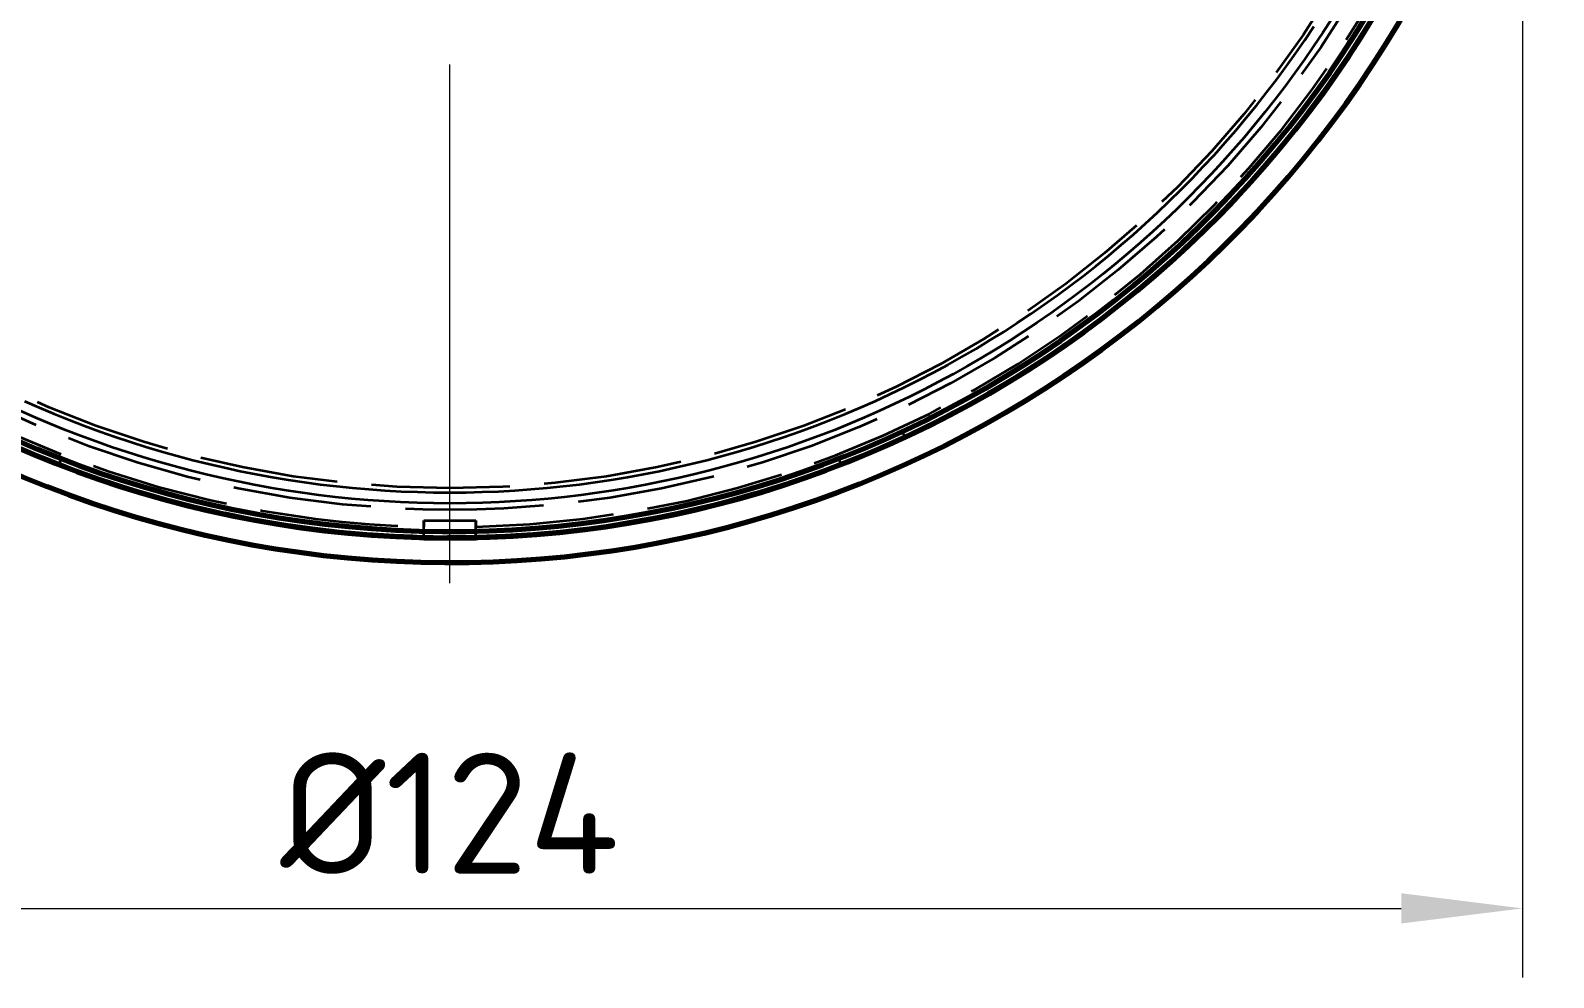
# Model space of a CAD drawing. Header units: millimetres. Extents: x 0 to 2382, y 0 to 420.
# Drawn here: x 148.65 to 192.67, y 61.28 to 88.67 of the extents above; entities that cross this region are included whole.
import ezdxf

# ---------------------------------------------------------------- set-up
doc = ezdxf.new("R2010")
doc.units = ezdxf.units.MM
doc.linetypes.add('IRAM-E-TRAZOS', pattern=[5, 4, -1])
doc.linetypes.add('IRAM-F-TRAZO-PUNTO', pattern=[20, 15, -2, 1, -2])
for name, color, linetype, lineweight in [('01-VISIBLE', 7, 'CONTINUOUS', 70), ('02-OCULTA', 4, 'IRAM-E-TRAZOS', 35), ('03-EJE', 1, 'IRAM-F-TRAZO-PUNTO', 18), ('04-COTA', 3, 'CONTINUOUS', 18)]:
    doc.layers.add(name, color=color, linetype=linetype, lineweight=lineweight)
doc.styles.add('ISO3098', font='isocpeur.ttf')
doc.dimstyles.new('FLAMA-IRAM', dxfattribs={"dimtxt": 3.5, "dimasz": 3.5, "dimexe": 2, "dimexo": 1.5, "dimgap": 1, "dimtad": 1, "dimdec": 1, "dimtxsty": 'ISO3098', "dimblk": 'IRAM_FLECHA', "dimblk1": 'IRAM_FLECHA', "dimblk2": 'IRAM_FLECHA', "dimcen": 2.5, "dimclrd": 256, "dimclre": 256, "dimclrt": 256, "dimazin": 3, "dimtfac": 1, "dimtmove": 0, "dimatfit": 3, "dimlwd": 18, "dimlwe": 18})

# ---------------------------------------------------------------- blocks, each defined once
blk = doc.blocks.new('IRAM_FLECHA')
blk.add_solid([(0, 0), (-1, 0.125), (-1, -0.125)])

msp = doc.modelspace()

# ---------------------------------------------------------------- linework, layer by layer
at = {"layer": '01-VISIBLE'}
for p, q in [((160.02, 73.994), (160.02, 74.003)), ((160.02, 73.994), (161.52, 73.994)), ((161.52, 73.994), (161.52, 74.003))]:
    msp.add_line(p, q, dxfattribs=at)
for radius, start, end in [(31.9, -172.1625, -15.92), (31.188, -171.9823, -16.2937), (31, -171.9335, -16.395)]:
    msp.add_arc((160.77, 105.181), radius, start, end, dxfattribs=at)
at = {"layer": '02-OCULTA'}
for p, q in [((173.847, 77.075), (173.911, 76.939)), ((173.847, 77.075), (173.911, 76.939)), ((149.532, 76.29), (149.478, 76.15)), ((149.532, 76.29), (149.478, 76.15)), ((172.008, 76.29), (172.062, 76.15)), ((172.008, 76.29), (172.062, 76.15)), ((160.02, 74.003), (160.02, 74.494)), ((160.02, 73.994), (160.02, 74.494)), ((160.02, 74.494), (161.52, 74.494)), ((160.02, 74.494), (161.52, 74.494)), ((161.52, 74.003), (161.52, 74.494)), ((161.52, 73.994), (161.52, 74.494)), ((160.02, 73.994), (161.52, 73.994))]:
    msp.add_line(p, q, dxfattribs=at)
for points in [[(186.258, 89.006), (186.001, 88.608), (185.737, 88.214), (185.468, 87.823), (185.192, 87.438), (184.911, 87.056), (184.623, 86.679), (184.329, 86.307), (184.03, 85.939), (183.725, 85.576), (183.414, 85.218), (183.098, 84.865), (182.776, 84.516), (182.449, 84.173), (182.116, 83.835), (181.778, 83.503), (181.435, 83.175), (181.087, 82.853), (180.734, 82.537), (180.376, 82.226), (180.013, 81.921), (179.645, 81.622), (179.273, 81.328), (178.896, 81.04), (178.514, 80.759), (178.128, 80.483), (177.738, 80.214), (177.344, 79.95), (176.946, 79.693), (176.543, 79.442), (176.137, 79.197), (175.727, 78.959), (175.313, 78.728), (174.896, 78.503), (174.475, 78.284), (174.051, 78.072), (173.623, 77.867), (173.193, 77.668), (172.759, 77.477), (172.322, 77.292), (171.883, 77.114), (171.441, 76.943), (170.996, 76.779), (170.548, 76.622), (170.099, 76.472), (169.646, 76.329), (169.192, 76.193), (168.736, 76.064), (168.277, 75.943), (167.817, 75.828), (167.355, 75.721), (166.892, 75.621), (166.427, 75.529), (165.96, 75.444), (165.492, 75.366), (165.023, 75.295), (164.553, 75.232), (164.083, 75.177), (163.611, 75.128), (163.138, 75.087), (162.665, 75.054), (162.192, 75.028), (161.718, 75.009), (161.244, 74.998), (160.77, 74.994), (160.296, 74.998), (159.822, 75.009), (159.348, 75.028), (158.874, 75.054), (158.401, 75.087), (157.929, 75.128), (157.457, 75.177), (156.986, 75.232), (156.517, 75.295), (156.048, 75.366), (155.58, 75.444), (155.113, 75.529), (154.648, 75.621), (154.185, 75.721), (153.723, 75.828), (153.263, 75.943), (152.804, 76.064), (152.348, 76.193), (151.894, 76.329), (151.441, 76.471), (150.992, 76.622), (150.544, 76.779), (150.099, 76.943), (149.657, 77.114), (149.218, 77.292), (148.781, 77.477), (148.347, 77.668)], [(148.476, 77.953), (148.905, 77.764), (149.337, 77.581), (149.772, 77.404), (150.21, 77.235), (150.65, 77.073), (151.093, 76.917), (151.538, 76.769), (151.986, 76.627), (152.435, 76.493), (152.887, 76.366), (153.34, 76.245), (153.796, 76.132), (154.253, 76.026), (154.712, 75.927), (155.172, 75.836), (155.634, 75.752), (156.097, 75.675), (156.561, 75.605), (157.026, 75.542), (157.492, 75.487), (157.959, 75.439), (158.426, 75.399), (158.894, 75.366), (159.363, 75.34), (159.832, 75.322), (160.301, 75.31), (160.77, 75.307), (161.239, 75.31), (161.708, 75.322), (162.177, 75.34), (162.646, 75.366), (163.114, 75.399), (163.582, 75.439), (164.048, 75.487), (164.514, 75.542), (164.979, 75.605), (165.444, 75.675), (165.906, 75.752), (166.368, 75.836), (166.828, 75.927), (167.287, 76.026), (167.744, 76.132), (168.2, 76.245), (168.653, 76.365), (169.105, 76.493), (169.555, 76.627), (170.002, 76.769), (170.447, 76.917), (170.89, 77.073), (171.33, 77.235), (171.768, 77.404), (172.203, 77.58), (172.635, 77.763), (173.064, 77.953), (173.49, 78.15), (173.913, 78.353), (174.333, 78.562), (174.75, 78.779), (175.163, 79.002), (175.572, 79.231), (175.978, 79.466), (176.38, 79.708), (176.778, 79.957), (177.172, 80.211), (177.563, 80.472), (177.949, 80.739), (178.33, 81.012), (178.708, 81.29), (179.081, 81.575), (179.45, 81.866), (179.813, 82.162), (180.173, 82.464), (180.527, 82.771), (180.877, 83.084), (181.221, 83.403), (181.561, 83.727), (181.895, 84.056), (182.224, 84.391), (182.548, 84.73), (182.867, 85.075), (183.18, 85.424), (183.487, 85.779), (183.789, 86.138), (184.085, 86.502), (184.376, 86.871), (184.661, 87.244), (184.939, 87.621), (185.212, 88.003), (185.479, 88.389), (185.74, 88.779)], [(160.02, 74.494), (160.02, 74.464), (160.02, 74.434), (160.02, 74.405), (160.02, 74.375), (160.02, 74.345), (160.02, 74.316)], [(160.02, 74.494), (160.27, 74.494), (160.52, 74.494), (160.77, 74.494), (161.02, 74.494), (161.27, 74.494), (161.52, 74.494)], [(160.02, 74.494), (160.27, 74.494), (160.52, 74.494), (160.77, 74.494), (161.02, 74.494), (161.27, 74.494), (161.52, 74.494)], [(160.02, 74.316), (160.02, 74.345), (160.02, 74.375), (160.02, 74.405), (160.02, 74.434), (160.02, 74.464), (160.02, 74.494)], [(161.52, 74.494), (161.52, 74.464), (161.52, 74.434), (161.52, 74.405), (161.52, 74.375), (161.52, 74.345), (161.52, 74.316)], [(161.52, 74.316), (161.52, 74.345), (161.52, 74.375), (161.52, 74.405), (161.52, 74.434), (161.52, 74.464), (161.52, 74.494)]]:
    msp.add_lwpolyline(points, dxfattribs=at)
for radius in [31.15, 31.15, 31, 31, 31, 30.375, 30.375, 30.375, 30.375, 30.375, 30.375, 30.375, 30.375, 29.75, 29.75, 29.75, 29.75]:
    msp.add_circle((160.77, 105.181), radius, dxfattribs=at)
for radius, start, end in [(30.875, 0, -91.3919), (31.15, 162, 18), (31.15, 162, 18), (31, 162, 18), (31, 162, 18), (31.9, -174.6037, 0), (30.875, -88.6081, 0), (31, -65.0486, -9.6011), (31, -65.0486, -9.6011), (31.15, -65.0486, -9.6011), (31.15, -65.0486, -9.6011), (31, -111.2549, -68.7451), (31, -111.2549, -68.7451), (31.15, -111.2549, -68.7451), (31.15, -111.2549, -68.7451)]:
    msp.add_arc((160.77, 105.181), radius, start, end, dxfattribs=at)
at = {"layer": '03-EJE'}
msp.add_line((160.77, 72.681), (160.77, 137.681), dxfattribs=at)

# ---------------------------------------------------------------- dimensions: what is measured, and where the dimension line sits
at = {"layer": '04-COTA'}
msp.add_linear_dim(base=(129.77, 63.282), p1=(129.77, 105.181), p2=(191.77, 105.181), dimstyle='FLAMA-IRAM', override={"dimlfac": 2, "dimpost": '%%c<>'}, dxfattribs=at).render()

doc.saveas('drawing.dxf')
